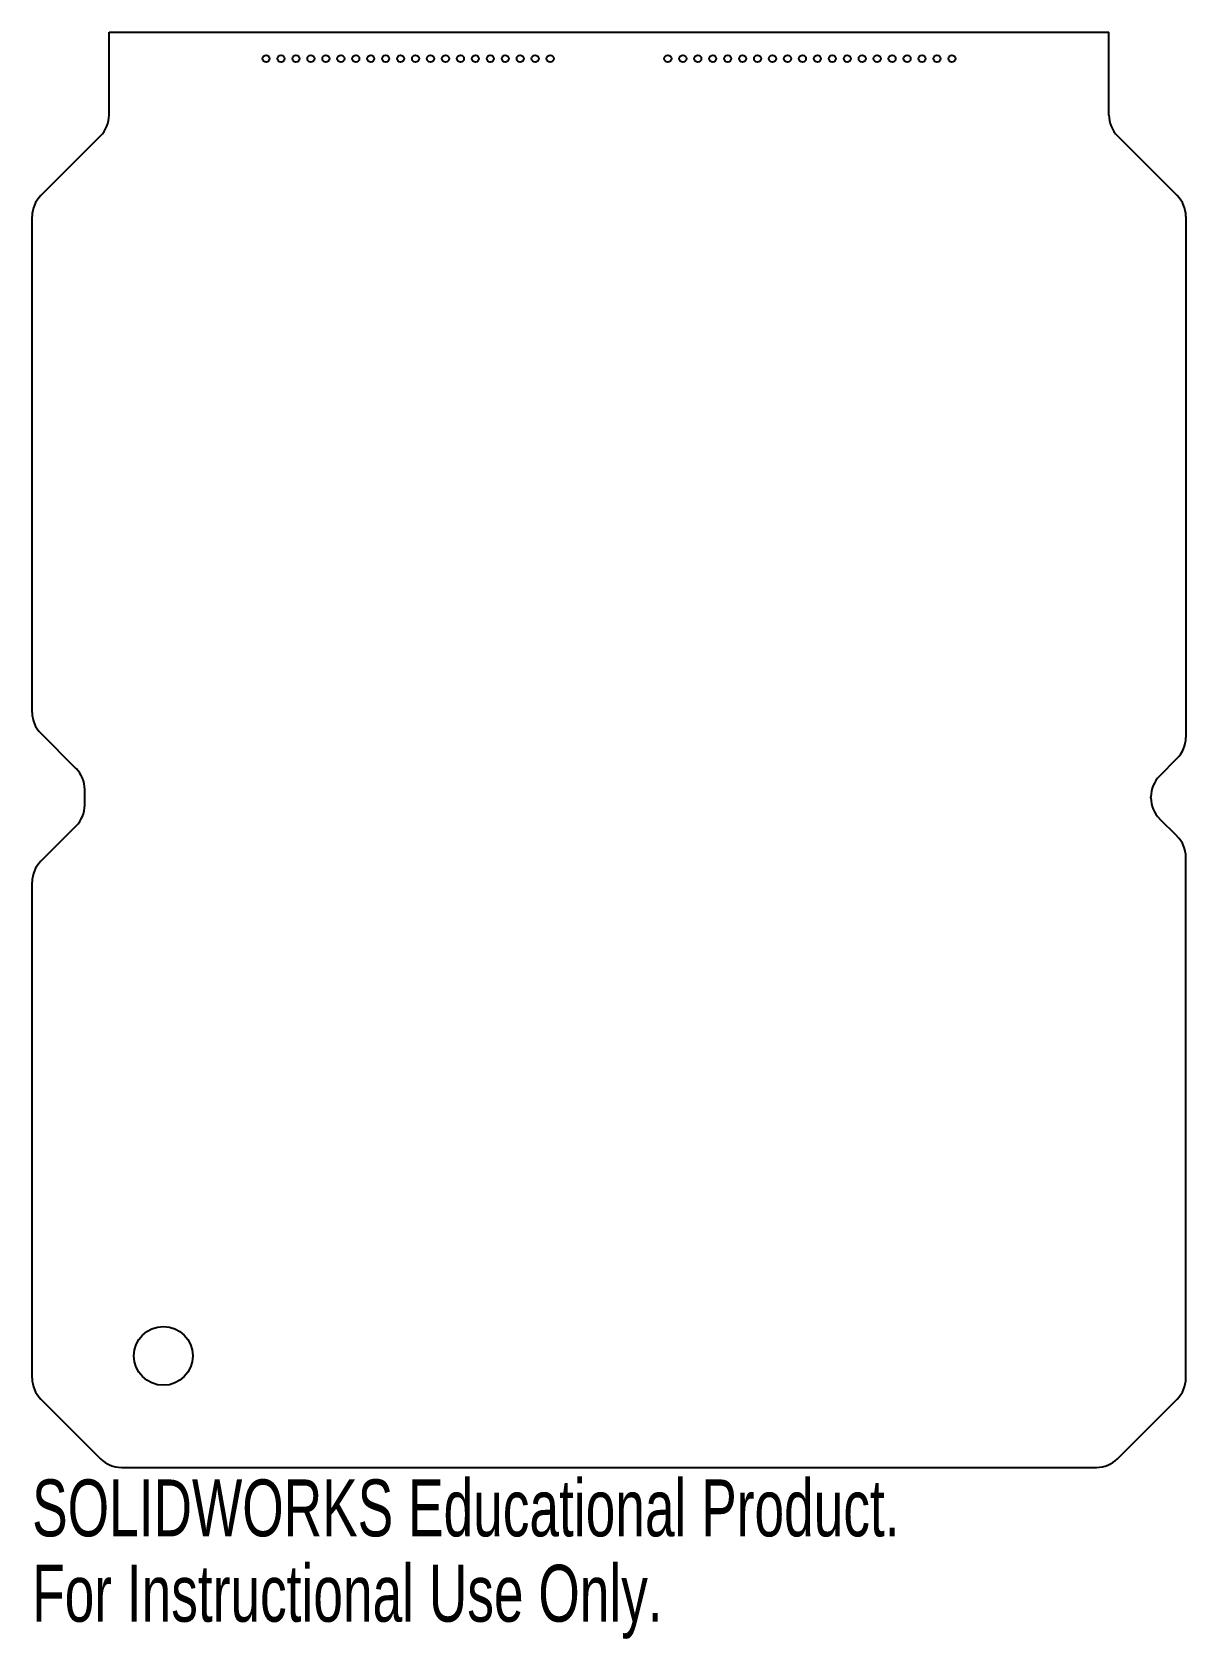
# Model space of a CAD drawing. Header units: millimetres. Extents: x -49 to 49, y -15 to 122.
import ezdxf

# ---------------------------------------------------------------- set-up
doc = ezdxf.new("R2010")
doc.units = ezdxf.units.MM
doc.styles.add('SLDTEXTSTYLE0', font='TXT', dxfattribs={"width": 0.7})

msp = doc.modelspace()

# ---------------------------------------------------------------- linework, layer by layer
at = {"color": 7, "linetype": 'Continuous', "lineweight": 25}
for p, q in [((-42.46, 121.92), (42.46, 121.92)), ((-42.46, 114.88), (-42.46, 121.92)), ((42.46, 114.88), (42.46, 121.92)), ((-48.27, 108.04), (-43.19, 113.11)), ((48.27, 108.04), (43.19, 113.11)), ((-49, 64.13), (-49, 106.27)), ((49, 106.27), (49, 62.01)), ((-45.26, 59.35), (-48.27, 62.36)), ((46.76, 58.73), (48.27, 60.24)), ((-44.53, 56.26), (-44.53, 57.59)), ((46.03, 56.88), (46.03, 56.96)), ((48.27, 53.61), (46.76, 55.11)), ((-48.27, 51.49), (-45.26, 54.49)), ((49, 7.58), (49, 51.84)), ((-49, 7.58), (-49, 49.72)), ((-48.27, 5.81), (-43.19, 0.73)), ((43.19, 0.73), (48.27, 5.81)), ((-41.42, 0), (41.42, 0))]:
    msp.add_line(p, q, dxfattribs=at)
for centre, radius in [((-29.13, 119.67), 0.3), ((-27.86, 119.67), 0.3), ((-26.59, 119.67), 0.3), ((-25.32, 119.67), 0.3), ((-24.05, 119.67), 0.3), ((-22.78, 119.67), 0.3), ((-21.51, 119.67), 0.3), ((-20.24, 119.67), 0.3), ((-18.97, 119.67), 0.3), ((-17.7, 119.67), 0.3), ((-16.43, 119.67), 0.3), ((-15.16, 119.67), 0.3), ((-13.89, 119.67), 0.3), ((-12.62, 119.67), 0.3), ((-11.35, 119.67), 0.3), ((-10.08, 119.67), 0.3), ((-8.81, 119.67), 0.3), ((-7.54, 119.67), 0.3), ((-6.27, 119.67), 0.3), ((-5, 119.67), 0.3), ((5, 119.67), 0.3), ((6.27, 119.67), 0.3), ((7.54, 119.67), 0.3), ((8.81, 119.67), 0.3), ((10.08, 119.67), 0.3), ((11.35, 119.67), 0.3), ((12.62, 119.67), 0.3), ((13.89, 119.67), 0.3), ((15.16, 119.67), 0.3), ((16.43, 119.67), 0.3), ((17.7, 119.67), 0.3), ((18.97, 119.67), 0.3), ((20.24, 119.67), 0.3), ((21.51, 119.67), 0.3), ((22.78, 119.67), 0.3), ((24.05, 119.67), 0.3), ((25.32, 119.67), 0.3), ((26.59, 119.67), 0.3), ((27.86, 119.67), 0.3), ((29.13, 119.67), 0.3), ((-37.85, 9.48), 2.5)]:
    msp.add_circle(centre, radius, dxfattribs=at)
for centre, start, end in [((-44.96, 114.88), 315, 0), ((44.96, 114.88), 180, 225), ((-46.5, 106.27), 135, 180), ((46.5, 106.27), 0, 45), ((-46.5, 64.13), 180, 225), ((46.5, 62.01), 315, 0), ((-47.03, 57.59), 0, 45), ((48.53, 56.96), 135, 180), ((-47.03, 56.26), 315, 0), ((48.53, 56.88), 180, 225), ((46.5, 51.84), 0, 45), ((-46.5, 49.72), 135, 180), ((-46.5, 7.58), 180, 225), ((46.5, 7.58), 315, 0), ((-41.42, 2.5), 225, 270), ((41.42, 2.5), 270, 315)]:
    msp.add_arc(centre, 2.5, start, end, dxfattribs=at)

# ---------------------------------------------------------------- texts
at = {"color": 7, "linetype": 'Continuous', "char_height": 4.8336, "attachment_point": 1, "style": 'SLDTEXTSTYLE0'}
for s, insert in [('SOLIDWORKS Educational Product.', (-49, -1.02)), ('For Instructional Use Only.', (-49, -8.27))]:
    msp.add_mtext(s, dxfattribs=dict(at, insert=insert))

doc.saveas('drawing.dxf')
